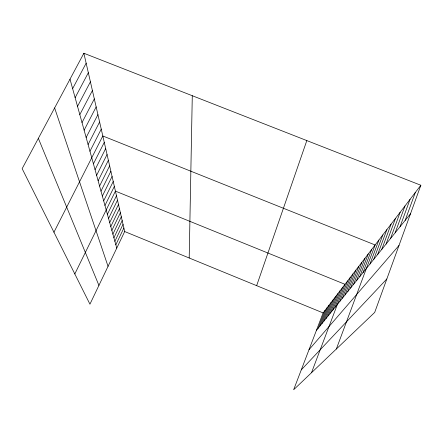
<?xml version="1.0" encoding="UTF-8"?>
<svg xmlns="http://www.w3.org/2000/svg" width="443" height="443" viewBox="0 0 443 443"><rect width="100%" height="100%" fill="white"/><g stroke="black" fill="none" stroke-linecap="round" stroke-linejoin="round"><path stroke-width="0.66" d="M189.2 257.998L192.284 95.716M256.652 285.663L306.822 140.586M405.146 220.409L415.312 192.483M420.85 185.252L374.7 312.409L293.648 389.751L323.113 312.919L420.85 185.252L83.871 53.249L22.15 168.661L89.935 304.186L124.688 231.539L83.871 53.249M395.162 232.791L404.985 205.978M400.035 226.744L410.03 199.389M386.041 244.099L395.538 218.316M390.499 238.567L400.156 212.28M377.68 254.465L386.872 229.635M381.772 249.392L391.114 224.092M369.983 264.006L378.887 240.062M373.754 259.332L382.802 234.956M362.978 272.689L371.616 249.559M336.342 349.012L375.132 244.973L102.809 135.968L53.946 232.232M353.547 284.378L361.815 262.361M356.576 280.624L364.966 258.247M359.722 276.725L368.233 253.983M345.064 294.9L352.993 273.89M347.794 291.511L355.834 270.175M350.623 288.005L358.775 266.337M334.997 307.381L342.511 287.579M311.495 372.718L345.008 284.317L115.435 191.121L74.812 273.951M339.864 301.34L347.583 280.956M342.422 298.172L350.247 277.479M326.114 318.39L333.258 299.667M328.235 315.759L335.467 296.782M330.423 313.051L337.743 293.809M332.671 310.261L340.091 290.741M318.229 328.169L325.029 310.416M320.117 325.826L327 307.841M322.061 323.418L329.027 305.194M324.06 320.942L331.109 302.469M114.881 241.33L123.043 224.341M115.833 244.774L123.879 227.99M113.901 237.791L122.185 220.597M111.857 230.415L120.396 212.778M112.893 234.159L121.304 216.743M109.692 222.596L118.497 204.494M110.794 226.561L119.46 208.697M108.563 218.51L117.506 200.17M107.4 214.301L116.487 195.717M104.958 205.48L114.349 186.381M102.355 196.083L112.079 176.447M103.679 200.856L113.231 181.492M100.993 191.149L110.883 171.236M99.581 186.054L109.648 165.848M98.124 180.783L108.374 160.277M96.613 175.323L107.056 154.513M95.051 169.675L105.689 148.549M93.429 163.821L104.277 142.369M89.957 151.262L101.242 129.118M88.085 144.512L99.614 122.008M86.147 137.496L97.92 114.61M84.12 130.187L96.153 106.913M82.016 122.578L94.32 98.894M79.818 114.637L92.404 90.538M77.525 106.353L90.411 81.822M75.133 97.698L88.329 72.718M72.63 88.65L86.147 63.205M316.391 330.445L410.5 213.77M309.004 349.71L399.005 245.45M301.273 369.872L386.833 278.974M124.688 231.539L323.113 312.919M38.353 138.36L98.922 285.397M54.622 107.942L108.042 266.337M70.005 79.175L116.758 248.119"/></g></svg>
